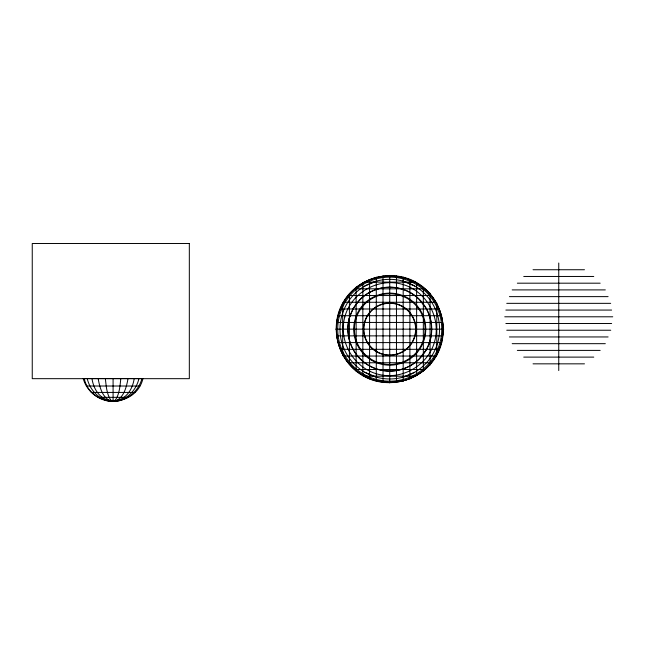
<?xml version="1.0" encoding="UTF-8"?>
<svg xmlns="http://www.w3.org/2000/svg" width="645" height="645" viewBox="0 0 645 645"><rect width="100%" height="100%" fill="white"/><g stroke="black" fill="none" stroke-linecap="round" stroke-linejoin="round"><path stroke-width="0.97" d="M120.817 378.559C119.946 385.992 119.599 394.103 115.157 400.432L113.085 401.488C99.411 401.408 86.825 391.749 83.213 378.559L142.964 378.559C135.893 408.14 90.969 408.68 84.229 378.559M128.024 378.559C126.444 387.387 123.485 399.755 113.085 401.488C100.233 401.295 89.986 390.612 87.212 378.559M134.208 378.559C129.54 408.333 96.637 408.333 91.961 378.559M138.957 378.559C136.192 390.612 125.944 401.295 113.085 401.488C102.692 399.755 99.733 387.387 98.153 378.559M141.948 378.559C138.562 391.467 126.549 401.392 113.085 401.488L111.013 400.432C106.578 394.103 106.231 385.992 105.353 378.559M343.172 302.271C328.628 327.104 337.843 361.49 362.853 375.721C387.685 390.265 422.072 381.05 436.302 356.04C450.847 331.208 441.632 296.821 416.622 282.591C391.789 268.046 357.403 277.261 343.172 302.271L436.302 302.271M376.857 377.228L364.852 372.254A49.826 49.826 0 0 1 364.828 286.009L376.857 281.083M402.633 377.285L414.646 372.302M533.036 269.739L584.475 269.739M523.74 276.463L593.763 276.463M364.014 282.107L415.453 282.107M517.346 283.187L600.156 283.187M354.726 288.831L424.749 288.831M512.186 289.903L605.316 289.903M348.332 295.547L431.142 295.547M509.405 296.627L608.098 296.627M506.752 303.344L610.686 303.344M340.391 308.995L439.084 308.995M505.865 310.068L611.637 310.068M337.738 315.711L441.672 315.711M504.753 316.792L612.75 316.792M336.851 322.436L442.623 322.436M505.865 323.508L611.637 323.508M335.739 329.152L443.736 329.152M506.752 330.232L610.75 330.232M336.851 335.876L442.623 335.876M509.405 336.948L608.098 336.948M337.738 342.6L441.736 342.6M512.186 343.672L605.316 343.672M340.391 349.316L439.084 349.316M517.346 350.396L600.156 350.396M343.172 356.04L436.302 356.04M523.74 357.112L593.763 357.112M348.332 362.764L431.142 362.764M533.036 363.836L584.475 363.836M354.726 369.48L424.749 369.48M364.014 376.204L415.453 376.204M86.301 386.016L139.876 386.016M91.219 392.426L134.958 392.426M97.621 397.344L128.548 397.344M105.079 400.432L121.091 400.432M402.633 281.026L414.646 286.009M558.755 263.023L558.755 370.553M436.786 302.981L436.786 355.331M430.062 293.225L430.062 365.086M423.338 287.315L423.338 370.996M416.622 282.591L416.622 375.721M409.897 279.333L409.897 378.978M403.181 277.132L403.181 381.179M396.457 275.834L396.457 382.477M389.733 275.391L389.733 382.92M383.017 275.875L383.017 382.437M376.293 277.052L376.293 381.26M369.577 279.382L369.577 378.921M362.853 282.591L362.853 375.721M356.129 287.146L356.129 371.165M349.413 293.798L349.413 364.514M342.689 303.263L342.689 355.048M113.085 378.559L113.085 401.488M364.828 372.302A49.826 49.826 0 0 0 439.559 329.152A49.826 49.826 0 0 0 364.828 286.009M344.761 317.106C338.157 341.132 353.573 367.835 377.688 374.132C401.714 380.735 428.417 365.32 434.714 341.205C441.317 317.179 425.902 290.476 401.787 284.179C377.76 277.576 351.057 292.991 344.761 317.106M349.155 318.283C345.567 332.635 349.751 348.227 360.031 358.862A42.014 42.014 0 0 0 419.444 358.862A42.014 42.014 0 0 0 419.444 299.449A42.014 42.014 0 0 0 360.031 299.449L353.355 308.149L349.155 318.283M425.974 350.074L419.323 358.741A41.844 41.844 0 0 1 360.152 358.741A41.844 41.844 0 0 1 360.152 299.57A41.844 41.844 0 0 1 419.323 299.57L425.974 308.237A41.844 41.844 0 0 1 425.974 350.074M389.733 275.875L375.946 277.689A53.285 53.285 0 0 0 375.946 380.623L389.733 382.437L403.536 380.655A53.317 53.317 0 0 0 403.536 277.656L389.733 275.834A53.317 53.317 0 0 0 336.416 329.152A53.317 53.317 0 0 0 389.733 382.477A53.285 53.285 0 0 0 443.018 329.152A53.285 53.285 0 0 0 389.733 275.875M189.324 243.512L32.25 243.512L32.25 378.671L189.324 378.671L189.324 243.512M363.724 374.213A52.027 52.027 0 0 0 441.76 329.152A52.027 52.027 0 0 0 363.724 284.098A52.027 52.027 0 0 0 363.724 374.213M364.739 354.153A35.354 35.354 0 0 0 423.886 338.303A35.354 35.354 0 0 0 380.582 295.007A35.354 35.354 0 0 0 364.739 354.153M376.648 351.823A26.171 26.171 0 0 0 415.912 329.152A26.171 26.171 0 0 0 376.648 306.488A26.171 26.171 0 0 0 376.648 351.823M371.722 360.353A36.023 36.023 0 0 0 425.756 329.152A36.023 36.023 0 0 0 371.722 297.958A36.023 36.023 0 0 0 371.722 360.353M376.793 351.573A25.889 25.889 0 0 0 415.622 329.152A25.889 25.889 0 0 0 376.793 306.738A25.889 25.889 0 0 0 376.793 351.573"/></g></svg>
